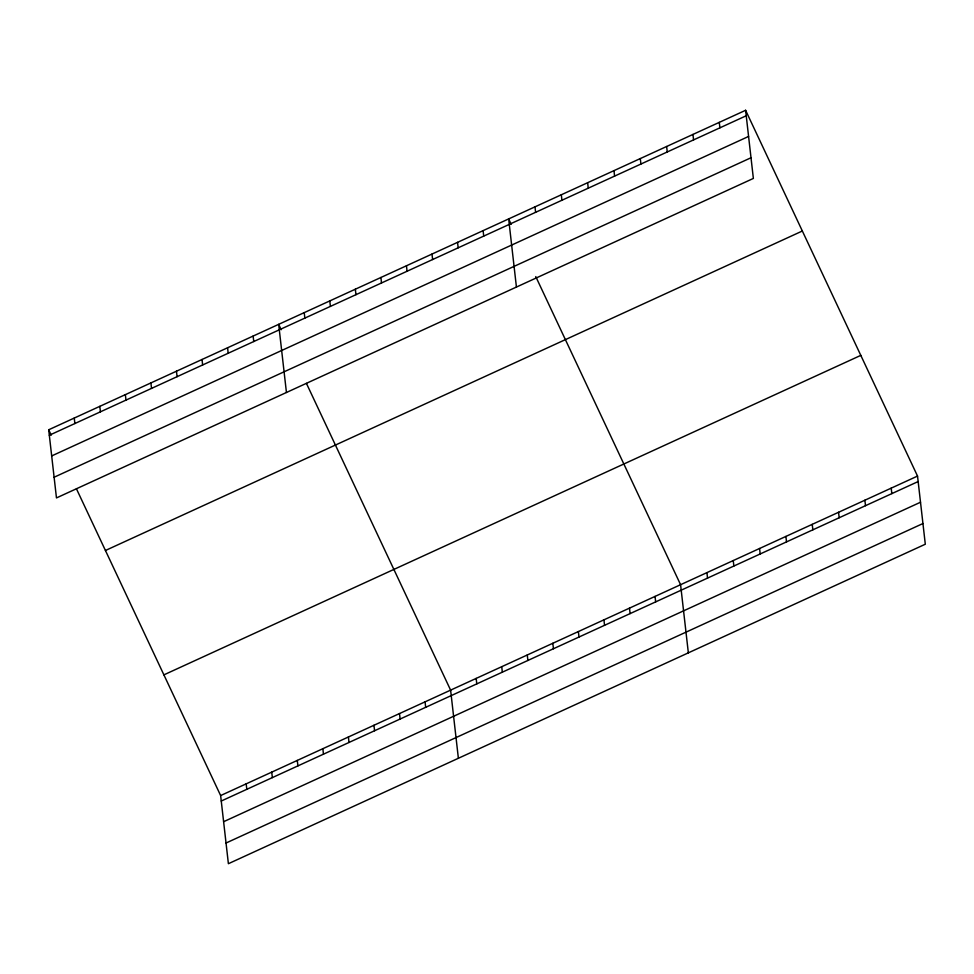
<?xml version="1.0" encoding="UTF-8"?>
<svg xmlns="http://www.w3.org/2000/svg" width="974" height="974" viewBox="0 0 974 974"><rect width="100%" height="100%" fill="white"/><g stroke="black" fill="none" stroke-linecap="round" stroke-linejoin="round"><path stroke-width="1.46" d="M745.609 110.293L753.365 178.437L56.468 497.921L48.7 429.778L745.609 110.293L917.532 476.079L925.3 544.222L228.391 863.707L220.635 795.563L76.435 488.79M49.321 435.256L746.23 115.76M51.683 455.929L748.592 136.445M54.106 477.236L751.015 157.751M105.435 550.493L802.345 231.008M163.888 674.86L860.797 355.376M220.635 795.563L917.532 476.079M221.256 801.03L918.165 481.546M223.606 821.715L920.515 502.231M226.041 843.021L922.938 523.537M511.18 224.288L508.659 218.919L516.427 287.062M535.761 276.592L680.582 584.704L688.35 652.848M281.206 329.711L278.674 324.354L286.441 392.485M306.42 383.366L450.609 690.128L458.377 758.271M48.7 429.778L51.22 435.147M891.21 488.144L891.831 493.611M864.875 500.222L865.509 505.689M838.553 512.287L839.174 517.754M812.231 524.353L812.852 529.819M785.896 536.431L786.517 541.897M719.275 122.371L719.908 127.838M759.574 548.496L760.195 553.962M692.952 134.436L693.573 139.903M733.239 560.561L733.872 566.028M666.63 146.502L667.251 151.968M706.917 572.639L707.538 578.106M640.295 158.579L640.916 164.046M613.973 170.645L614.594 176.111M655.039 596.417L655.66 601.883M587.639 182.71L588.259 188.177M629.484 608.129L630.105 613.596M561.316 194.788L561.937 200.254M603.929 619.841L604.55 625.32M534.982 206.853L535.615 212.32M578.373 631.566L578.994 637.033M552.818 643.278L553.451 648.745M483.104 230.631L483.725 236.11M527.263 654.991L527.896 660.457M457.549 242.356L458.17 247.822M501.72 666.703L502.341 672.17M431.993 254.068L432.626 259.534M476.164 678.415L476.785 683.894M406.45 265.78L407.071 271.247M380.895 277.493L381.516 282.959M425.054 701.852L425.675 707.319M355.34 289.205L355.96 294.684M399.498 713.565L400.131 719.031M329.784 300.917L330.405 306.396M373.955 725.277L374.576 730.744M304.229 312.642L304.85 318.108M348.4 736.989L349.021 742.456M322.844 748.702L323.465 754.18M253.13 336.067L253.751 341.533M297.289 760.426L297.91 765.893M227.575 347.779L228.196 353.245M271.734 772.139L272.355 777.605M202.02 359.491L202.641 364.97M246.178 783.851L246.812 789.317M176.464 371.216L177.085 376.682M150.909 382.928L151.53 388.395M125.354 394.64L125.987 400.107M99.811 406.353L100.432 411.819M74.255 418.065L74.876 423.532"/></g></svg>
